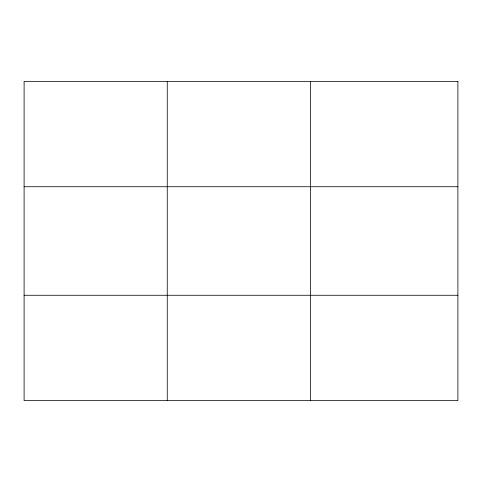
<?xml version="1.0" encoding="UTF-8"?>
<svg xmlns="http://www.w3.org/2000/svg" width="482" height="482" viewBox="0 0 482 482"><rect width="100%" height="100%" fill="white"/><g stroke="black" fill="none" stroke-linecap="round" stroke-linejoin="round"><path stroke-width="0.72" d="M167.254 400.608L167.254 81.392M310.408 400.608L310.408 81.392M24.1 186.733L457.9 186.733M24.1 295.267L457.9 295.267M457.9 81.392L457.9 400.608L24.1 400.608L24.1 81.392L457.9 81.392"/></g></svg>
